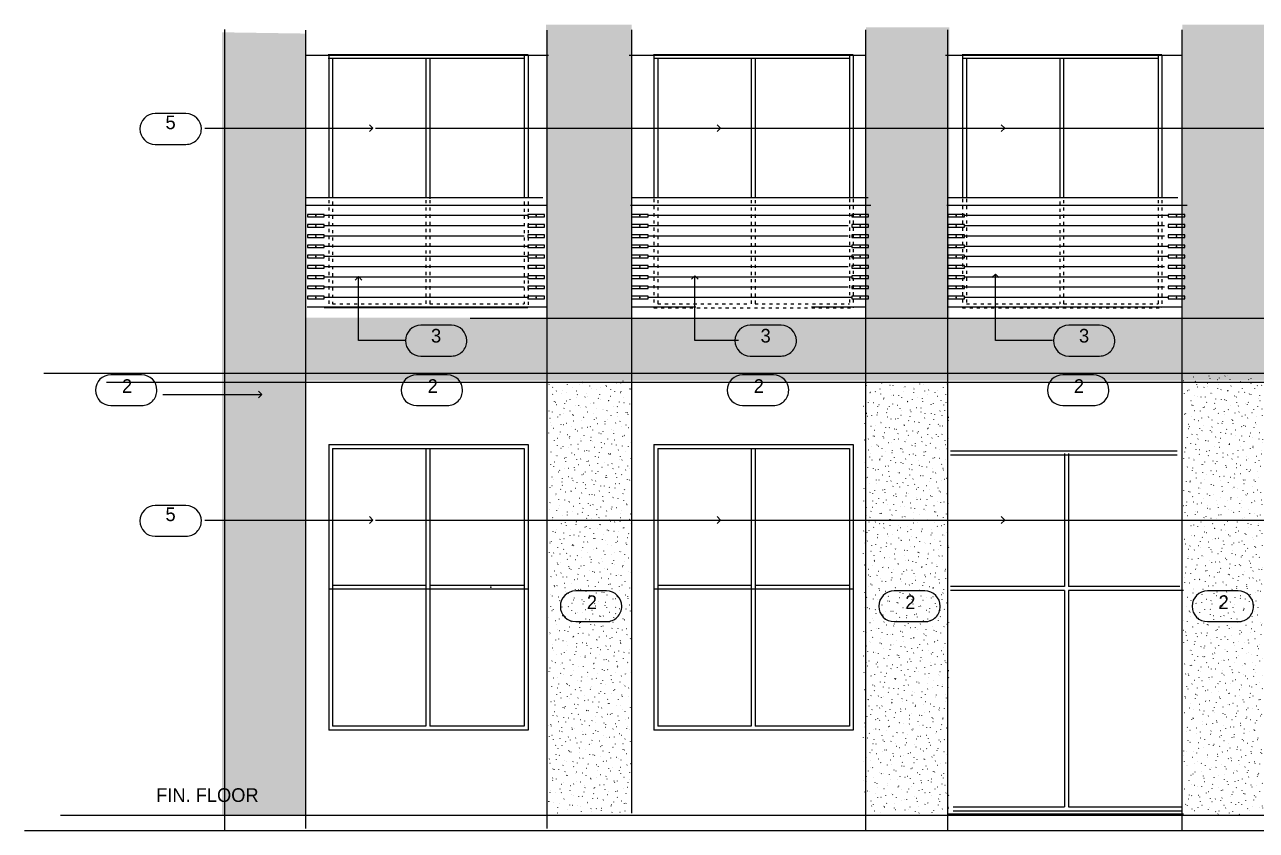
# Model space of a CAD drawing. Extents: x -92740 to -63661, y -15771 to -4391.
# Drawn here: x -91126 to -90405, y -9313 to -8841 of the extents above; entities that cross this region are included whole.
import ezdxf
from ezdxf.enums import TextEntityAlignment as Align

# ---------------------------------------------------------------- set-up
doc = ezdxf.new("R2010")
doc.units = 0
doc.header["$MEASUREMENT"] = 0
doc.linetypes.add('Dashed', pattern=[1, 0.3, -0.4, 0.3])
for name, color, linetype in [('B1NOTES', 2, 'Continuous'), ('ELEVATIONS', 7, 'Continuous'), ('STUCCO', 4, 'Continuous')]:
    doc.layers.add(name, color=color, linetype=linetype)
doc.styles.add('DCADTXTSTYLE1', font='AVG_TP')
pattern_1 = [(20, (0, 0), (-2.1376259, 5.8730789), [-6.09375015, 0.15625]), (55, (0, 0), (-5.11970028, 3.58485273), [-6.09375015, 0.15625]), (80, (0, 0), (-6.15504846, 1.0853011), [-6.09375015, 0.15625])]

msp = doc.modelspace()

# ---------------------------------------------------------------- hatches: boundary and pattern name
at = {"layer": 'STUCCO', "linetype": 'Continuous', "ltscale": 18}
h = msp.add_hatch(dxfattribs=at)
h.set_pattern_fill('cement', color=9, scale=1.5625, style=0, pattern_type=2)
h.set_pattern_definition(pattern_1)
h.paths.add_polyline_path([(-91010.5, -8845.25), (-91010.5, -9303.5), (-90961, -9303.5), (-90961, -9049.25), (-90224.5, -9049.25), (-90224.5, -9302.75), (-90181, -9302.75), (-90181, -8844.5), (-90224.5, -8844.5), (-90224.5, -9013.25), (-90400, -9013.25), (-90400, -8840.75), (-90448, -8840.75), (-90448, -9013.25), (-90584.5, -9013.25), (-90584.5, -8842.25), (-90633.25, -8842.25), (-90633.25, -9013.25), (-90770.5, -9013.25), (-90770.5, -8840.75), (-90820.75, -8840.75), (-90820.75, -9012.5), (-90961, -9012.5), (-90961, -8846)], flags=0)
h = msp.add_hatch(dxfattribs=at)
h.set_pattern_fill('cement', color=9, scale=1.5625, style=0, pattern_type=2)
h.set_pattern_definition(pattern_1)
h.paths.add_polyline_path([(-90819.25, -9050), (-90819.25, -9302.75), (-90770.5, -9302.75), (-90770.5, -9049.25)], flags=0)
h = msp.add_hatch(dxfattribs=at)
h.set_pattern_fill('cement', color=9, scale=1.5625, style=0, pattern_type=2)
h.set_pattern_definition(pattern_1)
h.paths.add_polyline_path([(-90634.75, -9050), (-90634.75, -9302.75), (-90584.5, -9302.75), (-90584.5, -9050)], flags=0)
h = msp.add_hatch(dxfattribs=at)
h.set_pattern_fill('cement', color=9, scale=1.5625, style=0, pattern_type=2)
h.set_pattern_definition(pattern_1)
h.paths.add_polyline_path([(-90447.25, -9046.25), (-90447.25, -9303.5), (-90400.75, -9303.5), (-90400.75, -9046.25)], flags=0)

# ---------------------------------------------------------------- linework, layer by layer
at = {"layer": 'B1NOTES', "color": 1, "linetype": 'Continuous', "ltscale": 18}
for p, q in [((-91031.5, -8892.89), (-91049.5, -8892.89)), ((-91022.5, -8901.89), (-91022.5, -8901.89)), ((-91049.5, -8910.89), (-91031.5, -8910.89)), ((-90876, -9016.89), (-90894, -9016.89)), ((-90683, -9016.89), (-90701, -9016.89)), ((-90496.5, -9016.89), (-90514.5, -9016.89)), ((-90867, -9025.89), (-90867, -9025.89)), ((-90674, -9025.89), (-90674, -9025.89)), ((-90487.5, -9025.89), (-90487.5, -9025.89)), ((-90894, -9034.89), (-90876, -9034.89)), ((-90701, -9034.89), (-90683, -9034.89)), ((-90514.5, -9034.89), (-90496.5, -9034.89)), ((-91057.5, -9045.89), (-91075.5, -9045.89)), ((-90878.5, -9045.89), (-90896.5, -9045.89)), ((-90687.5, -9045.89), (-90705.5, -9045.89)), ((-90500, -9045.89), (-90518, -9045.89)), ((-91048.5, -9054.89), (-91048.5, -9054.89)), ((-90869.5, -9054.89), (-90869.5, -9054.89)), ((-90678.5, -9054.89), (-90678.5, -9054.89)), ((-90491, -9054.89), (-90491, -9054.89)), ((-91075.5, -9063.89), (-91057.5, -9063.89)), ((-90896.5, -9063.89), (-90878.5, -9063.89)), ((-90705.5, -9063.89), (-90687.5, -9063.89)), ((-90518, -9063.89), (-90500, -9063.89)), ((-91031.5, -9122.5), (-91049.5, -9122.5)), ((-91022.5, -9131.5), (-91022.5, -9131.5)), ((-91049.5, -9140.5), (-91031.5, -9140.5)), ((-90785.26, -9172.5), (-90803.26, -9172.5)), ((-90598.76, -9172.5), (-90616.76, -9172.5)), ((-90415.26, -9172.5), (-90433.26, -9172.5)), ((-90776.26, -9181.5), (-90776.26, -9181.5)), ((-90589.76, -9181.5), (-90589.76, -9181.5)), ((-90406.26, -9181.5), (-90406.26, -9181.5)), ((-90803.26, -9190.5), (-90785.26, -9190.5)), ((-90616.76, -9190.5), (-90598.76, -9190.5)), ((-90433.26, -9190.5), (-90415.26, -9190.5))]:
    msp.add_line(p, q, dxfattribs=at)
for centre, start, end in [((-91049.5, -8901.89), 90, 180), ((-91031.5, -8901.89), 0, 90), ((-91049.5, -8901.89), 180, 269.99999), ((-91031.5, -8901.89), 269.99999, 360), ((-90894, -9025.89), 90, 180), ((-90876, -9025.89), 0, 90), ((-90701, -9025.89), 90, 180), ((-90683, -9025.89), 0, 90), ((-90514.5, -9025.89), 90, 180), ((-90496.5, -9025.89), 0, 90), ((-90894, -9025.89), 180, 269.99999), ((-90876, -9025.89), 269.99999, 360), ((-90701, -9025.89), 180, 269.99999), ((-90683, -9025.89), 269.99999, 360), ((-90514.5, -9025.89), 180, 269.99999), ((-90496.5, -9025.89), 269.99999, 360), ((-91075.5, -9054.89), 90, 180), ((-91057.5, -9054.89), 0, 90), ((-90896.5, -9054.89), 90, 180), ((-90878.5, -9054.89), 0, 90), ((-90705.5, -9054.89), 90, 180), ((-90687.5, -9054.89), 0, 90), ((-90518, -9054.89), 90, 180), ((-90500, -9054.89), 0, 90), ((-91075.5, -9054.89), 180, 269.99999), ((-91057.5, -9054.89), 269.99999, 360), ((-90896.5, -9054.89), 180, 269.99999), ((-90878.5, -9054.89), 269.99999, 360), ((-90705.5, -9054.89), 180, 269.99999), ((-90687.5, -9054.89), 269.99999, 360), ((-90518, -9054.89), 180, 269.99999), ((-90500, -9054.89), 269.99999, 360), ((-91049.5, -9131.5), 90, 180), ((-91031.5, -9131.5), 0, 90), ((-91049.5, -9131.5), 180, 269.99999), ((-91031.5, -9131.5), 269.99999, 360), ((-90803.26, -9181.5), 90, 180), ((-90785.26, -9181.5), 0, 90), ((-90616.76, -9181.5), 90, 180), ((-90598.76, -9181.5), 0, 90), ((-90433.26, -9181.5), 90, 180), ((-90415.26, -9181.5), 0, 90), ((-90803.26, -9181.5), 180, 269.99999), ((-90785.26, -9181.5), 269.99999, 360), ((-90616.76, -9181.5), 180, 269.99999), ((-90598.76, -9181.5), 269.99999, 360), ((-90433.26, -9181.5), 180, 269.99999), ((-90415.26, -9181.5), 269.99999, 360)]:
    msp.add_arc(centre, 9, start, end, dxfattribs=at)
at = {"layer": 'ELEVATIONS', "color": 1, "linetype": 'Continuous', "ltscale": 18}
for p, q in [((-91008.94, -8843.63), (-91008.94, -9312.5)), ((-90961.48, -8843.94), (-90961.48, -9311.75)), ((-90820.09, -8843.94), (-90820.09, -9311.75)), ((-90770.54, -8843.75), (-90770.54, -9302.75)), ((-90633.25, -9312.78), (-90633.25, -8843.75)), ((-90585.25, -9312.78), (-90585.25, -8843.75)), ((-90448, -9312.78), (-90448, -8843.75)), ((-90819.25, -8858.89), (-90961.75, -8858.89)), ((-90633.25, -8858.89), (-90772, -8858.89)), ((-90448, -8858.89), (-90586.75, -8858.89)), ((-90822.53, -8942.14), (-90960.97, -8942.14)), ((-90632.03, -8942.14), (-90770.54, -8942.14)), ((-90450.53, -8942.14), (-90585.25, -8942.14)), ((-90820.09, -8946.64), (-90961, -8946.64)), ((-90630.34, -8946.64), (-90771.25, -8946.64)), ((-90445.09, -8946.64), (-90586, -8946.64)), ((-90960.57, -9006.17), (-90820.09, -9006.17)), ((-90770.54, -9006.17), (-90733, -9006.17)), ((-90665.07, -9006.17), (-90633.25, -9006.17)), ((-90585.25, -9006.17), (-90448, -9006.17)), ((-90451.32, -9006.17), (-90448, -9006.17)), ((-90585.25, -9303.03), (-90447.24, -9303.03)), ((-91126, -9312.78), (-88856.5, -9312.78)), ((-90992.5, -9312.78), (-88723, -9312.78))]:
    msp.add_line(p, q, dxfattribs=at)
at = {"layer": 'ELEVATIONS', "color": 5, "linetype": 'Continuous', "ltscale": 18}
for p, q in [((-90831.2, -8858.35), (-90948.25, -8858.35)), ((-90947.94, -8858.35), (-90947.94, -8942.14)), ((-90833.45, -8858.35), (-90833.45, -8942.14)), ((-90831.2, -8858.35), (-90831.2, -8942.14)), ((-90640.7, -8858.35), (-90757.75, -8858.35)), ((-90757.44, -8858.35), (-90757.44, -8942.14)), ((-90642.95, -8858.35), (-90642.95, -8942.14)), ((-90640.7, -8858.35), (-90640.7, -8942.14)), ((-90459.95, -8858.35), (-90577, -8858.35)), ((-90576.69, -8858.35), (-90576.69, -8942.14)), ((-90462.2, -8858.35), (-90462.2, -8942.14)), ((-90459.95, -8858.35), (-90459.95, -8942.14)), ((-90833.45, -8860.6), (-90948.25, -8860.6)), ((-90945.69, -8860.6), (-90945.69, -8942.14)), ((-90891, -8860.6), (-90891, -8942.14)), ((-90888.75, -8860.6), (-90888.75, -8942.89)), ((-90642.95, -8860.6), (-90757.75, -8860.6)), ((-90755.19, -8860.6), (-90755.19, -8942.14)), ((-90700.5, -8860.6), (-90700.5, -8942.14)), ((-90698.25, -8860.6), (-90698.25, -8942.14)), ((-90462.2, -8860.6), (-90577, -8860.6)), ((-90574.44, -8860.6), (-90574.44, -8942.14)), ((-90519.75, -8860.6), (-90519.75, -8942.14)), ((-90517.5, -8860.6), (-90517.5, -8942.14)), ((-90947.94, -9086.75), (-90947.94, -9254)), ((-90947.94, -9086.75), (-90831.2, -9086.75)), ((-90945.69, -9089), (-90945.69, -9251.75)), ((-90945.69, -9089), (-90833.45, -9089)), ((-90891, -9089), (-90891, -9251.75)), ((-90888.75, -9089), (-90888.75, -9251.75)), ((-90833.45, -9089), (-90833.45, -9251.75)), ((-90831.2, -9086.75), (-90831.2, -9254)), ((-90757.44, -9086.75), (-90757.44, -9254)), ((-90757.44, -9086.75), (-90640.7, -9086.75)), ((-90755.19, -9089), (-90755.19, -9251.75)), ((-90755.19, -9089), (-90642.95, -9089)), ((-90700.5, -9089), (-90700.5, -9251.75)), ((-90698.25, -9089), (-90698.25, -9251.75)), ((-90642.95, -9089), (-90642.95, -9251.75)), ((-90640.7, -9086.75), (-90640.7, -9254)), ((-90583.75, -9090.5), (-90451, -9090.5)), ((-90583.75, -9092.75), (-90451, -9092.75)), ((-90517, -9092), (-90517, -9170)), ((-90514.75, -9092), (-90514.75, -9170)), ((-90831.2, -9171.5), (-90947.94, -9171.5)), ((-90891, -9169.25), (-90945.69, -9169.25)), ((-90833.45, -9169.25), (-90888.75, -9169.25)), ((-90640.7, -9171.5), (-90757.44, -9171.5)), ((-90700.5, -9169.25), (-90755.19, -9169.25)), ((-90642.95, -9169.25), (-90698.25, -9169.25)), ((-90517, -9170), (-90583.75, -9170)), ((-90517, -9172.25), (-90583.75, -9172.25)), ((-90517, -9172.25), (-90517, -9299)), ((-90449.5, -9170), (-90514.75, -9170)), ((-90514.75, -9172.25), (-90514.75, -9299)), ((-90447.25, -9172.25), (-90514.75, -9172.25)), ((-90831.2, -9254), (-90947.94, -9254)), ((-90891, -9251.75), (-90945.69, -9251.75)), ((-90833.45, -9251.75), (-90888.75, -9251.75)), ((-90640.7, -9254), (-90757.44, -9254)), ((-90700.5, -9251.75), (-90755.19, -9251.75)), ((-90642.95, -9251.75), (-90698.25, -9251.75)), ((-90582.25, -9299), (-90517, -9299)), ((-90582.25, -9301.25), (-90448.75, -9301.25)), ((-90514.75, -9299), (-90448.75, -9299))]:
    msp.add_line(p, q, dxfattribs=at)
at = {"layer": 'ELEVATIONS', "color": 2, "linetype": 'Continuous', "ltscale": 12}
for p, q in [((-91020.5, -8901.39), (-90922, -8901.39)), ((-90920.5, -8901.39), (-90718.5, -8901.39)), ((-90721.5, -8901.39), (-90552, -8901.39)), ((-90553.5, -8901.39), (-90376.5, -8901.39)), ((-90733.5, -9025.89), (-90733.5, -8987.89)), ((-90557.5, -9025.89), (-90557.5, -8986.89)), ((-90930.5, -9025.89), (-90930.5, -8988.39)), ((-90902.5, -9025.89), (-90930.5, -9025.89)), ((-90708, -9025.89), (-90733.5, -9025.89)), ((-90524, -9025.89), (-90557.5, -9025.89)), ((-91045, -9057.39), (-90987, -9057.39)), ((-91020.5, -9131), (-90922, -9131)), ((-90920.5, -9131), (-90718.5, -9131)), ((-90721.5, -9131), (-90552, -9131)), ((-90553.5, -9131), (-90376.5, -9131))]:
    msp.add_line(p, q, dxfattribs=at)
at = {"layer": 'ELEVATIONS', "color": 1, "linetype": 'Continuous', "ltscale": 12}
for p, q in [((-90922, -8901.39), (-90924, -8899.39)), ((-90922, -8901.39), (-90924, -8903.39)), ((-90718.5, -8901.39), (-90720.5, -8899.39)), ((-90718.5, -8901.39), (-90720.5, -8903.39)), ((-90552, -8901.39), (-90554, -8899.39)), ((-90552, -8901.39), (-90554, -8903.39)), ((-90733.5, -8987.89), (-90735.5, -8989.89)), ((-90733.5, -8987.89), (-90731.5, -8989.89)), ((-90557.5, -8986.89), (-90559.5, -8988.89)), ((-90557.5, -8986.89), (-90555.5, -8988.89)), ((-90930.5, -8988.39), (-90932.5, -8990.39)), ((-90930.5, -8988.39), (-90928.5, -8990.39)), ((-90987, -9057.39), (-90989, -9055.39)), ((-90987, -9057.39), (-90989, -9059.39)), ((-90922, -9131), (-90924, -9129)), ((-90922, -9131), (-90924, -9133)), ((-90718.5, -9131), (-90720.5, -9129)), ((-90718.5, -9131), (-90720.5, -9133)), ((-90552, -9131), (-90554, -9129)), ((-90552, -9131), (-90554, -9133))]:
    msp.add_line(p, q, dxfattribs=at)
at = {"layer": 'ELEVATIONS', "color": 9, "linetype": 'Dashed', "ltscale": 6}
for p, q in [((-90947.94, -8943.64), (-90947.94, -9006.64)), ((-90945.69, -8944.39), (-90945.69, -9004.39)), ((-90891, -8943.64), (-90891, -9004.39)), ((-90888.75, -8943.64), (-90888.75, -9004.39)), ((-90833.45, -8944.39), (-90833.45, -9004.39)), ((-90831.2, -8944.39), (-90831.2, -9006.64)), ((-90757.44, -8942.89), (-90757.44, -9006.64)), ((-90755.19, -8943.64), (-90755.19, -9004.39)), ((-90700.5, -8943.64), (-90700.5, -9004.39)), ((-90698.25, -8943.64), (-90698.25, -9004.39)), ((-90642.95, -8942.89), (-90642.95, -9004.39)), ((-90640.7, -8942.89), (-90640.7, -9006.64)), ((-90576.69, -8942.89), (-90576.69, -9006.64)), ((-90574.44, -8942.89), (-90574.44, -9004.39)), ((-90519.75, -8944.39), (-90519.75, -9004.39)), ((-90517.5, -8943.64), (-90517.5, -9004.39)), ((-90462.2, -8943.64), (-90462.2, -9004.39)), ((-90459.95, -8943.64), (-90459.95, -9006.64)), ((-90945.69, -9004.39), (-90891, -9004.39)), ((-90888.75, -9004.39), (-90833.45, -9004.39)), ((-90757.44, -9006.64), (-90640.7, -9006.64)), ((-90755.19, -9004.39), (-90700.5, -9004.39)), ((-90698.25, -9004.39), (-90642.95, -9004.39)), ((-90576.69, -9006.64), (-90459.95, -9006.64)), ((-90574.44, -9004.39), (-90519.75, -9004.39)), ((-90517.5, -9004.39), (-90462.2, -9004.39))]:
    msp.add_line(p, q, dxfattribs=at)
at = {"layer": 'ELEVATIONS', "color": 8, "linetype": 'Continuous', "ltscale": 18}
for p, q in [((-90950.5, -8951.89), (-90960.25, -8951.89)), ((-90960.25, -8951.89), (-90960.25, -8953.39)), ((-90950.5, -8953.39), (-90950.5, -8951.89)), ((-90821.5, -8951.89), (-90831.25, -8951.89)), ((-90831.25, -8951.89), (-90831.25, -8953.39)), ((-90821.5, -8953.39), (-90821.5, -8951.89)), ((-90760.75, -8951.89), (-90770.5, -8951.89)), ((-90770.5, -8951.89), (-90770.5, -8953.39)), ((-90760.75, -8953.39), (-90760.75, -8951.89)), ((-90631.75, -8951.89), (-90641.5, -8951.89)), ((-90641.5, -8951.89), (-90641.5, -8953.39)), ((-90631.75, -8953.39), (-90631.75, -8951.89)), ((-90575.5, -8951.89), (-90585.25, -8951.89)), ((-90585.25, -8951.89), (-90585.25, -8953.39)), ((-90575.5, -8953.39), (-90575.5, -8951.89)), ((-90446.5, -8951.89), (-90456.25, -8951.89)), ((-90456.25, -8951.89), (-90456.25, -8953.39)), ((-90446.5, -8953.39), (-90446.5, -8951.89)), ((-90960.25, -8953.39), (-90950.5, -8953.39)), ((-90950.5, -8957.89), (-90960.25, -8957.89)), ((-90960.25, -8957.89), (-90960.25, -8959.39)), ((-90960.25, -8959.39), (-90950.5, -8959.39)), ((-90831.25, -8952.64), (-90950.5, -8952.64)), ((-90950.5, -8959.39), (-90950.5, -8957.89)), ((-90833.45, -8958.64), (-90950.5, -8958.64)), ((-90831.25, -8953.39), (-90821.5, -8953.39)), ((-90821.5, -8957.89), (-90831.25, -8957.89)), ((-90831.25, -8957.89), (-90831.25, -8959.39)), ((-90831.25, -8959.39), (-90821.5, -8959.39)), ((-90821.5, -8959.39), (-90821.5, -8957.89)), ((-90770.5, -8953.39), (-90760.75, -8953.39)), ((-90760.75, -8957.89), (-90770.5, -8957.89)), ((-90770.5, -8957.89), (-90770.5, -8959.39)), ((-90770.5, -8959.39), (-90760.75, -8959.39)), ((-90641.5, -8952.64), (-90760.75, -8952.64)), ((-90760.75, -8959.39), (-90760.75, -8957.89)), ((-90643.7, -8958.64), (-90760.75, -8958.64)), ((-90641.5, -8953.39), (-90631.75, -8953.39)), ((-90631.75, -8957.89), (-90641.5, -8957.89)), ((-90641.5, -8957.89), (-90641.5, -8959.39)), ((-90641.5, -8959.39), (-90631.75, -8959.39)), ((-90631.75, -8959.39), (-90631.75, -8957.89)), ((-90585.25, -8953.39), (-90575.5, -8953.39)), ((-90575.5, -8957.89), (-90585.25, -8957.89)), ((-90585.25, -8957.89), (-90585.25, -8959.39)), ((-90585.25, -8959.39), (-90575.5, -8959.39)), ((-90456.25, -8952.64), (-90575.5, -8952.64)), ((-90575.5, -8959.39), (-90575.5, -8957.89)), ((-90458.45, -8958.64), (-90575.5, -8958.64)), ((-90456.25, -8953.39), (-90446.5, -8953.39)), ((-90446.5, -8957.89), (-90456.25, -8957.89)), ((-90456.25, -8957.89), (-90456.25, -8959.39)), ((-90456.25, -8959.39), (-90446.5, -8959.39)), ((-90446.5, -8959.39), (-90446.5, -8957.89)), ((-90950.5, -8963.89), (-90960.25, -8963.89)), ((-90960.25, -8963.89), (-90960.25, -8965.39)), ((-90960.25, -8965.39), (-90950.5, -8965.39)), ((-90950.5, -8965.39), (-90950.5, -8963.89)), ((-90833.45, -8964.64), (-90950.5, -8964.64)), ((-90821.5, -8963.89), (-90831.25, -8963.89)), ((-90831.25, -8963.89), (-90831.25, -8965.39)), ((-90831.25, -8965.39), (-90821.5, -8965.39)), ((-90821.5, -8965.39), (-90821.5, -8963.89)), ((-90760.75, -8963.89), (-90770.5, -8963.89)), ((-90770.5, -8963.89), (-90770.5, -8965.39)), ((-90770.5, -8965.39), (-90760.75, -8965.39)), ((-90760.75, -8965.39), (-90760.75, -8963.89)), ((-90643.7, -8964.64), (-90760.75, -8964.64)), ((-90631.75, -8963.89), (-90641.5, -8963.89)), ((-90641.5, -8963.89), (-90641.5, -8965.39)), ((-90641.5, -8965.39), (-90631.75, -8965.39)), ((-90631.75, -8965.39), (-90631.75, -8963.89)), ((-90575.5, -8963.89), (-90585.25, -8963.89)), ((-90585.25, -8963.89), (-90585.25, -8965.39)), ((-90585.25, -8965.39), (-90575.5, -8965.39)), ((-90575.5, -8965.39), (-90575.5, -8963.89)), ((-90458.45, -8964.64), (-90575.5, -8964.64)), ((-90446.5, -8963.89), (-90456.25, -8963.89)), ((-90456.25, -8963.89), (-90456.25, -8965.39)), ((-90456.25, -8965.39), (-90446.5, -8965.39)), ((-90446.5, -8965.39), (-90446.5, -8963.89)), ((-90950.5, -8969.89), (-90960.25, -8969.89)), ((-90960.25, -8969.89), (-90960.25, -8971.39)), ((-90960.25, -8971.39), (-90950.5, -8971.39)), ((-90950.5, -8971.39), (-90950.5, -8969.89)), ((-90831.25, -8970.64), (-90950.5, -8970.64)), ((-90821.5, -8969.89), (-90831.25, -8969.89)), ((-90831.25, -8969.89), (-90831.25, -8971.39)), ((-90831.25, -8971.39), (-90821.5, -8971.39)), ((-90821.5, -8971.39), (-90821.5, -8969.89)), ((-90760.75, -8969.89), (-90770.5, -8969.89)), ((-90770.5, -8969.89), (-90770.5, -8971.39)), ((-90770.5, -8971.39), (-90760.75, -8971.39)), ((-90760.75, -8971.39), (-90760.75, -8969.89)), ((-90641.5, -8970.64), (-90760.75, -8970.64)), ((-90631.75, -8969.89), (-90641.5, -8969.89)), ((-90641.5, -8969.89), (-90641.5, -8971.39)), ((-90641.5, -8971.39), (-90631.75, -8971.39)), ((-90631.75, -8971.39), (-90631.75, -8969.89)), ((-90575.5, -8969.89), (-90585.25, -8969.89)), ((-90585.25, -8969.89), (-90585.25, -8971.39)), ((-90585.25, -8971.39), (-90575.5, -8971.39)), ((-90575.5, -8971.39), (-90575.5, -8969.89)), ((-90456.25, -8970.64), (-90575.5, -8970.64)), ((-90446.5, -8969.89), (-90456.25, -8969.89)), ((-90456.25, -8969.89), (-90456.25, -8971.39)), ((-90456.25, -8971.39), (-90446.5, -8971.39)), ((-90446.5, -8971.39), (-90446.5, -8969.89)), ((-90950.5, -8975.89), (-90960.25, -8975.89)), ((-90960.25, -8975.89), (-90960.25, -8977.39)), ((-90960.25, -8977.39), (-90950.5, -8977.39)), ((-90950.5, -8977.39), (-90950.5, -8975.89)), ((-90831.25, -8976.64), (-90950.5, -8976.64)), ((-90821.5, -8975.89), (-90831.25, -8975.89)), ((-90831.25, -8975.89), (-90831.25, -8977.39)), ((-90831.25, -8977.39), (-90821.5, -8977.39)), ((-90821.5, -8977.39), (-90821.5, -8975.89)), ((-90760.75, -8975.89), (-90770.5, -8975.89)), ((-90770.5, -8975.89), (-90770.5, -8977.39)), ((-90770.5, -8977.39), (-90760.75, -8977.39)), ((-90760.75, -8977.39), (-90760.75, -8975.89)), ((-90641.5, -8976.64), (-90760.75, -8976.64)), ((-90631.75, -8975.89), (-90641.5, -8975.89)), ((-90641.5, -8975.89), (-90641.5, -8977.39)), ((-90641.5, -8977.39), (-90631.75, -8977.39)), ((-90631.75, -8977.39), (-90631.75, -8975.89)), ((-90575.5, -8975.89), (-90585.25, -8975.89)), ((-90585.25, -8975.89), (-90585.25, -8977.39)), ((-90585.25, -8977.39), (-90575.5, -8977.39)), ((-90575.5, -8977.39), (-90575.5, -8975.89)), ((-90456.25, -8976.64), (-90575.5, -8976.64)), ((-90446.5, -8975.89), (-90456.25, -8975.89)), ((-90456.25, -8975.89), (-90456.25, -8977.39)), ((-90456.25, -8977.39), (-90446.5, -8977.39)), ((-90446.5, -8977.39), (-90446.5, -8975.89)), ((-90950.5, -8981.89), (-90960.25, -8981.89)), ((-90960.25, -8981.89), (-90960.25, -8983.39)), ((-90960.25, -8983.39), (-90950.5, -8983.39)), ((-90950.5, -8987.89), (-90960.25, -8987.89)), ((-90960.25, -8987.89), (-90960.25, -8989.39)), ((-90950.5, -8983.39), (-90950.5, -8981.89)), ((-90833.45, -8982.64), (-90950.5, -8982.64)), ((-90950.5, -8989.39), (-90950.5, -8987.89)), ((-90821.5, -8981.89), (-90831.25, -8981.89)), ((-90831.25, -8981.89), (-90831.25, -8983.39)), ((-90831.25, -8983.39), (-90821.5, -8983.39)), ((-90821.5, -8987.89), (-90831.25, -8987.89)), ((-90831.25, -8987.89), (-90831.25, -8989.39)), ((-90821.5, -8983.39), (-90821.5, -8981.89)), ((-90821.5, -8989.39), (-90821.5, -8987.89)), ((-90760.75, -8981.89), (-90770.5, -8981.89)), ((-90770.5, -8981.89), (-90770.5, -8983.39)), ((-90770.5, -8983.39), (-90760.75, -8983.39)), ((-90760.75, -8987.89), (-90770.5, -8987.89)), ((-90770.5, -8987.89), (-90770.5, -8989.39)), ((-90760.75, -8983.39), (-90760.75, -8981.89)), ((-90643.7, -8982.64), (-90760.75, -8982.64)), ((-90760.75, -8989.39), (-90760.75, -8987.89)), ((-90631.75, -8981.89), (-90641.5, -8981.89)), ((-90641.5, -8981.89), (-90641.5, -8983.39)), ((-90641.5, -8983.39), (-90631.75, -8983.39)), ((-90631.75, -8987.89), (-90641.5, -8987.89)), ((-90641.5, -8987.89), (-90641.5, -8989.39)), ((-90631.75, -8983.39), (-90631.75, -8981.89)), ((-90631.75, -8989.39), (-90631.75, -8987.89)), ((-90575.5, -8981.89), (-90585.25, -8981.89)), ((-90585.25, -8981.89), (-90585.25, -8983.39)), ((-90585.25, -8983.39), (-90575.5, -8983.39)), ((-90575.5, -8987.89), (-90585.25, -8987.89)), ((-90585.25, -8987.89), (-90585.25, -8989.39)), ((-90575.5, -8983.39), (-90575.5, -8981.89)), ((-90458.45, -8982.64), (-90575.5, -8982.64)), ((-90575.5, -8989.39), (-90575.5, -8987.89)), ((-90446.5, -8981.89), (-90456.25, -8981.89)), ((-90456.25, -8981.89), (-90456.25, -8983.39)), ((-90456.25, -8983.39), (-90446.5, -8983.39)), ((-90446.5, -8987.89), (-90456.25, -8987.89)), ((-90456.25, -8987.89), (-90456.25, -8989.39)), ((-90446.5, -8983.39), (-90446.5, -8981.89)), ((-90446.5, -8989.39), (-90446.5, -8987.89)), ((-90960.25, -8989.39), (-90950.5, -8989.39)), ((-90950.5, -8993.89), (-90960.25, -8993.89)), ((-90960.25, -8993.89), (-90960.25, -8995.39)), ((-90960.25, -8995.39), (-90950.5, -8995.39)), ((-90831.25, -8988.64), (-90950.5, -8988.64)), ((-90950.5, -8995.39), (-90950.5, -8993.89)), ((-90833.45, -8994.64), (-90950.5, -8994.64)), ((-90831.25, -8989.39), (-90821.5, -8989.39)), ((-90821.5, -8993.89), (-90831.25, -8993.89)), ((-90831.25, -8993.89), (-90831.25, -8995.39)), ((-90831.25, -8995.39), (-90821.5, -8995.39)), ((-90821.5, -8995.39), (-90821.5, -8993.89)), ((-90770.5, -8989.39), (-90760.75, -8989.39)), ((-90760.75, -8993.89), (-90770.5, -8993.89)), ((-90770.5, -8993.89), (-90770.5, -8995.39)), ((-90770.5, -8995.39), (-90760.75, -8995.39)), ((-90641.5, -8988.64), (-90760.75, -8988.64)), ((-90760.75, -8995.39), (-90760.75, -8993.89)), ((-90643.7, -8994.64), (-90760.75, -8994.64)), ((-90641.5, -8989.39), (-90631.75, -8989.39)), ((-90631.75, -8993.89), (-90641.5, -8993.89)), ((-90641.5, -8993.89), (-90641.5, -8995.39)), ((-90641.5, -8995.39), (-90631.75, -8995.39)), ((-90631.75, -8995.39), (-90631.75, -8993.89)), ((-90585.25, -8989.39), (-90575.5, -8989.39)), ((-90575.5, -8993.89), (-90585.25, -8993.89)), ((-90585.25, -8993.89), (-90585.25, -8995.39)), ((-90585.25, -8995.39), (-90575.5, -8995.39)), ((-90456.25, -8988.64), (-90575.5, -8988.64)), ((-90575.5, -8995.39), (-90575.5, -8993.89)), ((-90458.45, -8994.64), (-90575.5, -8994.64)), ((-90456.25, -8989.39), (-90446.5, -8989.39)), ((-90446.5, -8993.89), (-90456.25, -8993.89)), ((-90456.25, -8993.89), (-90456.25, -8995.39)), ((-90456.25, -8995.39), (-90446.5, -8995.39)), ((-90446.5, -8995.39), (-90446.5, -8993.89)), ((-90950.5, -8999.89), (-90960.25, -8999.89)), ((-90960.25, -8999.89), (-90960.25, -9001.39)), ((-90960.25, -9001.39), (-90950.5, -9001.39)), ((-90950.5, -9001.39), (-90950.5, -8999.89)), ((-90831.25, -9000.64), (-90950.5, -9000.64)), ((-90821.5, -8999.89), (-90831.25, -8999.89)), ((-90831.25, -8999.89), (-90831.25, -9001.39)), ((-90831.25, -9001.39), (-90821.5, -9001.39)), ((-90821.5, -9001.39), (-90821.5, -8999.89)), ((-90760.75, -8999.89), (-90770.5, -8999.89)), ((-90770.5, -8999.89), (-90770.5, -9001.39)), ((-90770.5, -9001.39), (-90760.75, -9001.39)), ((-90760.75, -9001.39), (-90760.75, -8999.89)), ((-90641.5, -9000.64), (-90760.75, -9000.64)), ((-90631.75, -8999.89), (-90641.5, -8999.89)), ((-90641.5, -8999.89), (-90641.5, -9001.39)), ((-90641.5, -9001.39), (-90631.75, -9001.39)), ((-90631.75, -9001.39), (-90631.75, -8999.89)), ((-90575.5, -8999.89), (-90585.25, -8999.89)), ((-90585.25, -8999.89), (-90585.25, -9001.39)), ((-90585.25, -9001.39), (-90575.5, -9001.39)), ((-90575.5, -9001.39), (-90575.5, -8999.89)), ((-90456.25, -9000.64), (-90575.5, -9000.64)), ((-90446.5, -8999.89), (-90456.25, -8999.89)), ((-90456.25, -8999.89), (-90456.25, -9001.39)), ((-90456.25, -9001.39), (-90446.5, -9001.39)), ((-90446.5, -9001.39), (-90446.5, -8999.89)), ((-90831.25, -9006.64), (-90950.5, -9006.64))]:
    msp.add_line(p, q, dxfattribs=at)
at = {"layer": 'ELEVATIONS', "color": 2, "linetype": 'Continuous', "ltscale": 18}
for p, q in [((-90865, -9012.78), (-88716.21, -9012.78)), ((-91114.75, -9045.03), (-88716.21, -9045.03)), ((-91075.75, -9045.03), (-88818.25, -9045.03)), ((-91078, -9050.28), (-88820.5, -9050.28)), ((-91105, -9303.78), (-88843.75, -9303.78)), ((-90979.75, -9303.78), (-88718.5, -9303.78))]:
    msp.add_line(p, q, dxfattribs=at)
at = {"layer": 'ELEVATIONS', "color": 8, "linetype": 'Continuous', "ltscale": 18}
for p in [(-90955.38, -8952.64), (-90955.38, -8958.64), (-90826.38, -8952.64), (-90826.38, -8958.64), (-90765.62, -8952.64), (-90765.62, -8958.64), (-90636.62, -8952.64), (-90636.62, -8958.64), (-90580.38, -8952.64), (-90580.38, -8958.64), (-90451.38, -8952.64), (-90451.38, -8958.64), (-90955.38, -8964.64), (-90826.38, -8964.64), (-90765.62, -8964.64), (-90636.62, -8964.64), (-90580.38, -8964.64), (-90451.38, -8964.64), (-90955.38, -8970.64), (-90826.38, -8970.64), (-90765.62, -8970.64), (-90636.62, -8970.64), (-90580.38, -8970.64), (-90451.38, -8970.64), (-90955.38, -8976.64), (-90826.38, -8976.64), (-90765.62, -8976.64), (-90636.62, -8976.64), (-90580.38, -8976.64), (-90451.38, -8976.64), (-90955.38, -8982.64), (-90826.38, -8982.64), (-90765.62, -8982.64), (-90636.62, -8982.64), (-90580.38, -8982.64), (-90451.38, -8982.64), (-90955.38, -8988.64), (-90955.38, -8994.64), (-90826.38, -8988.64), (-90826.38, -8994.64), (-90765.62, -8988.64), (-90765.62, -8994.64), (-90636.62, -8988.64), (-90636.62, -8994.64), (-90580.38, -8988.64), (-90580.38, -8994.64), (-90451.38, -8988.64), (-90451.38, -8994.64), (-90955.38, -9000.64), (-90826.38, -9000.64), (-90765.62, -9000.64), (-90636.62, -9000.64), (-90580.38, -9000.64), (-90451.38, -9000.64), (-90853, -9170.38)]:
    msp.add_point(p, dxfattribs=at)

# ---------------------------------------------------------------- texts
at = {"layer": 'B1NOTES', "color": 3, "linetype": 'Continuous', "ltscale": 12, "style": 'DCADTXTSTYLE1'}
for s, p in [('5', (-91043.5, -8904.39)), ('3', (-90888, -9029.39)), ('3', (-90695, -9029.39)), ('3', (-90508.5, -9029.39)), ('2', (-91069, -9058.89)), ('2', (-90890, -9058.89)), ('2', (-90699, -9058.89)), ('2', (-90511.5, -9058.89)), ('5', (-91043.5, -9134)), ('2', (-90796.76, -9185.5)), ('2', (-90610.26, -9185.5)), ('2', (-90426.76, -9185.5))]:
    msp.add_text(s, height=8, dxfattribs=at).set_placement(p, align=Align.BOTTOM_LEFT)
at = {"layer": 'ELEVATIONS', "color": 3, "linetype": 'Continuous', "ltscale": 12, "style": 'DCADTXTSTYLE1'}
msp.add_text('FIN. FLOOR', height=8, dxfattribs=at).set_placement((-91049, -9298.5), align=Align.BOTTOM_LEFT)

doc.saveas('drawing.dxf')
